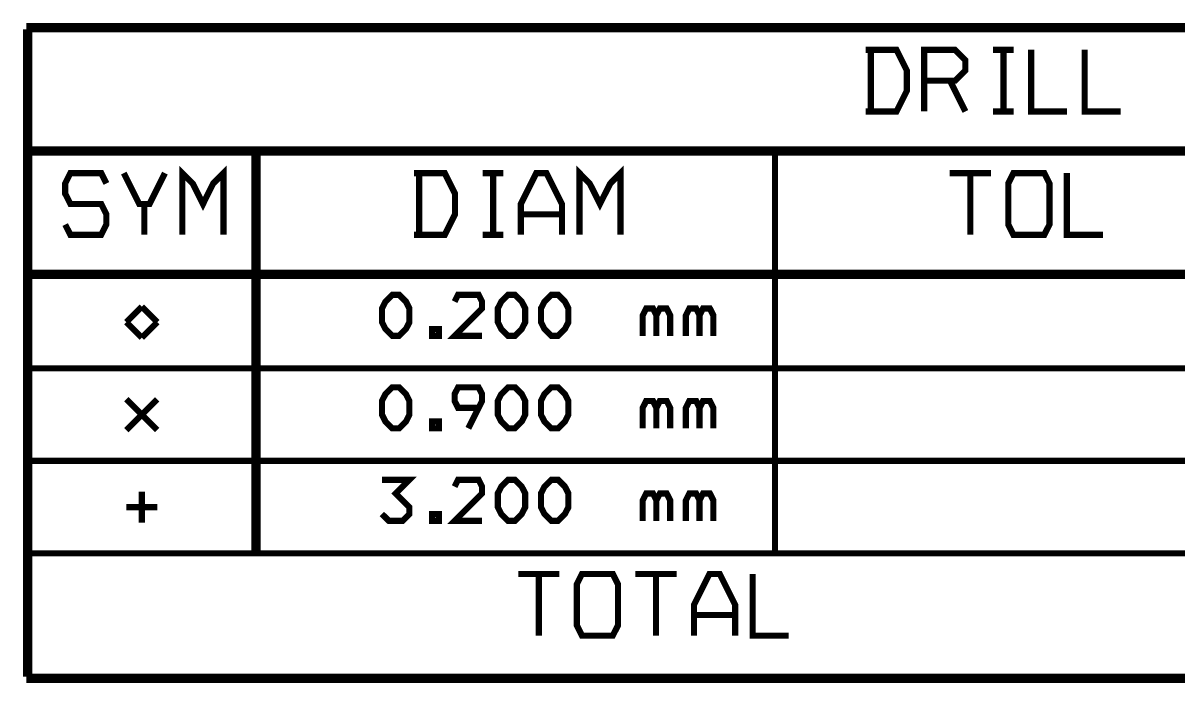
# Model space of a CAD drawing. Extents: x -3.4 to 91.7, y -66.9 to 11.1.
# Drawn here: x -3.43 to 44.13, y -66.93 to -39.75 of the extents above; entities that cross this region are included whole.
import ezdxf

# ---------------------------------------------------------------- set-up
doc = ezdxf.new("R2010")
doc.units = 0
doc.header["$MEASUREMENT"] = 0
doc.layers.add('22-304A-0_DRD', color=7, linetype='CONTINUOUS')

msp = doc.modelspace()

# ---------------------------------------------------------------- linework, layer by layer
at = {"layer": '22-304A-0_DRD', "const_width": 0.254}
for points in [[(91.567, -39.878), (-3.302, -39.878)], [(-3.302, -66.675), (-3.302, -40.005)], [(91.44, -40.005), (-3.175, -40.005)], [(-3.175, -66.675), (-3.175, -40.005)], [(31.27248, -43.39082), (32.54248, -43.39082), (32.96666, -42.545), (32.96666, -41.69918), (32.54248, -40.85082), (31.27248, -40.85082)], [(31.48584, -43.39082), (31.48584, -40.85082)], [(33.68548, -42.12082), (34.95548, -42.12082), (35.37966, -41.69918), (35.37966, -41.275), (34.95548, -40.85082), (33.68548, -40.85082), (33.68548, -43.39082)], [(37.36848, -40.85082), (36.52266, -40.85082)], [(36.94684, -43.39082), (36.94684, -40.85082)], [(39.57066, -43.39082), (38.08984, -43.39082), (38.08984, -40.85082)], [(41.77284, -43.39082), (40.28948, -43.39082), (40.28948, -40.85082)], [(34.74466, -42.12082), (35.37966, -43.39082)], [(37.36848, -43.39082), (36.52266, -43.39082)], [(91.44, -44.958), (-3.175, -44.958)], [(91.44, -45.085), (-3.175, -45.085)], [(6.096, -61.595), (6.096, -45.085)], [(6.223, -61.595), (6.223, -45.085)], [(27.53868, -61.595), (27.53868, -45.085)], [(4.826, -48.47082), (4.826, -45.93082), (4.40182, -46.355), (3.98018, -47.20082), (3.556, -46.355), (3.13182, -45.93082), (3.13182, -48.47082)], [(21.17598, -48.47082), (21.17598, -45.93082), (20.75434, -46.355), (20.33016, -47.20082), (19.90598, -46.355), (19.48434, -45.93082), (19.48434, -48.47082)], [(0, -46.355), (-0.21082, -45.93082), (-1.48082, -45.93082), (-1.69418, -46.355), (-1.69418, -46.77918), (-1.48082, -47.20082), (-0.21082, -47.20082), (0, -47.625), (0, -48.04918), (-0.21082, -48.47082), (-1.48082, -48.47082), (-1.69418, -48.04918)], [(2.413, -45.93082), (1.778, -47.20082), (1.35382, -47.20082), (0.71882, -45.93082)], [(12.66698, -48.47082), (13.93698, -48.47082), (14.36116, -47.625), (14.36116, -46.77918), (13.93698, -45.93082), (12.66698, -45.93082)], [(12.88034, -48.47082), (12.88034, -45.93082)], [(16.34998, -45.93082), (15.50416, -45.93082)], [(15.92834, -48.47082), (15.92834, -45.93082)], [(18.76298, -48.47082), (18.76298, -47.20082), (18.12798, -45.93082), (17.70634, -45.93082), (17.07134, -47.20082), (17.07134, -48.47082)], [(36.42868, -45.93082), (34.7345, -45.93082)], [(35.58032, -48.47082), (35.58032, -45.93082)], [(37.35832, -48.47082), (37.1475, -48.04918), (37.1475, -46.355), (37.35832, -45.93082), (38.62832, -45.93082), (38.84168, -46.355), (38.84168, -48.04918), (38.62832, -48.47082), (37.35832, -48.47082)], [(41.04132, -48.47082), (39.5605, -48.47082), (39.5605, -45.93082)], [(1.56718, -48.47082), (1.56718, -47.20082)], [(18.76298, -47.625), (17.07134, -47.625)], [(16.34998, -48.47082), (15.50416, -48.47082)], [(91.44, -50.038), (-3.175, -50.038)], [(91.44, -50.165), (-3.175, -50.165)], [(11.77544, -52.63388), (11.4935, -52.35194), (11.35126, -52.07), (11.35126, -51.50612), (11.4935, -51.22418), (11.77544, -50.94224), (12.05738, -50.94224), (12.33932, -51.22418), (12.48156, -51.50612), (12.48156, -52.07), (12.33932, -52.35194), (12.05738, -52.63388), (11.77544, -52.63388)], [(15.47368, -52.63388), (14.34338, -52.63388), (15.47368, -51.50612), (15.47368, -51.22418), (15.33144, -50.94224), (14.48562, -50.94224), (14.34338, -51.22418)], [(16.54556, -52.63388), (16.26362, -52.35194), (16.12138, -52.07), (16.12138, -51.50612), (16.26362, -51.22418), (16.54556, -50.94224), (16.8275, -50.94224), (17.10944, -51.22418), (17.25168, -51.50612), (17.25168, -52.07), (17.10944, -52.35194), (16.8275, -52.63388), (16.54556, -52.63388)], [(18.32356, -52.63388), (18.04162, -52.35194), (17.89938, -52.07), (17.89938, -51.50612), (18.04162, -51.22418), (18.32356, -50.94224), (18.6055, -50.94224), (18.88744, -51.22418), (19.02968, -51.50612), (19.02968, -52.07), (18.88744, -52.35194), (18.6055, -52.63388), (18.32356, -52.63388)], [(1.4605, -51.435), (0.8255, -52.07)], [(2.0955, -52.07), (1.4605, -51.435)], [(23.22068, -52.63388), (23.22068, -51.78806), (23.07844, -51.50612), (22.7965, -51.50612), (22.65426, -51.78806), (22.51456, -51.50612), (22.23262, -51.50612), (22.09038, -51.78806), (22.09038, -52.63388)], [(22.65426, -52.63388), (22.65426, -51.78806)], [(24.99868, -52.63388), (24.99868, -51.78806), (24.85644, -51.50612), (24.5745, -51.50612), (24.43226, -51.78806), (24.29256, -51.50612), (24.01062, -51.50612), (23.86838, -51.78806), (23.86838, -52.63388)], [(24.43226, -52.63388), (24.43226, -51.78806)], [(0.8255, -52.07), (1.4605, -52.705)], [(1.4605, -52.705), (2.0955, -52.07)], [(13.41374, -52.63388), (13.69568, -52.63388), (13.69568, -52.35194), (13.41374, -52.35194), (13.41374, -52.63388)], [(91.44, -53.975), (-3.175, -53.975)], [(11.77544, -56.44388), (11.4935, -56.16194), (11.35126, -55.88), (11.35126, -55.31612), (11.4935, -55.03418), (11.77544, -54.75224), (12.05738, -54.75224), (12.33932, -55.03418), (12.48156, -55.31612), (12.48156, -55.88), (12.33932, -56.16194), (12.05738, -56.44388), (11.77544, -56.44388)], [(15.33144, -55.59806), (14.48562, -55.59806), (14.34338, -55.31612), (14.34338, -55.03418), (14.48562, -54.75224), (15.33144, -54.75224), (15.47368, -55.03418), (15.47368, -55.31612), (14.90726, -56.44388)], [(16.54556, -56.44388), (16.26362, -56.16194), (16.12138, -55.88), (16.12138, -55.31612), (16.26362, -55.03418), (16.54556, -54.75224), (16.8275, -54.75224), (17.10944, -55.03418), (17.25168, -55.31612), (17.25168, -55.88), (17.10944, -56.16194), (16.8275, -56.44388), (16.54556, -56.44388)], [(18.32356, -56.44388), (18.04162, -56.16194), (17.89938, -55.88), (17.89938, -55.31612), (18.04162, -55.03418), (18.32356, -54.75224), (18.6055, -54.75224), (18.88744, -55.03418), (19.02968, -55.31612), (19.02968, -55.88), (18.88744, -56.16194), (18.6055, -56.44388), (18.32356, -56.44388)], [(2.0955, -55.245), (0.8255, -56.515)], [(2.0955, -56.515), (0.8255, -55.245)], [(23.22068, -56.44388), (23.22068, -55.59806), (23.07844, -55.31612), (22.7965, -55.31612), (22.65426, -55.59806), (22.51456, -55.31612), (22.23262, -55.31612), (22.09038, -55.59806), (22.09038, -56.44388)], [(22.65426, -56.44388), (22.65426, -55.59806)], [(24.99868, -56.44388), (24.99868, -55.59806), (24.85644, -55.31612), (24.5745, -55.31612), (24.43226, -55.59806), (24.29256, -55.31612), (24.01062, -55.31612), (23.86838, -55.59806), (23.86838, -56.44388)], [(24.43226, -56.44388), (24.43226, -55.59806)], [(13.41374, -56.44388), (13.69568, -56.44388), (13.69568, -56.16194), (13.41374, -56.16194), (13.41374, -56.44388)], [(91.44, -57.785), (-3.175, -57.785)], [(11.35126, -59.97194), (11.63574, -60.25388), (12.19962, -60.25388), (12.48156, -59.97194), (12.48156, -59.69), (11.91768, -59.12612), (12.48156, -58.56224), (11.35126, -58.56224)], [(15.47368, -60.25388), (14.34338, -60.25388), (15.47368, -59.12612), (15.47368, -58.84418), (15.33144, -58.56224), (14.48562, -58.56224), (14.34338, -58.84418)], [(16.54556, -60.25388), (16.26362, -59.97194), (16.12138, -59.69), (16.12138, -59.12612), (16.26362, -58.84418), (16.54556, -58.56224), (16.8275, -58.56224), (17.10944, -58.84418), (17.25168, -59.12612), (17.25168, -59.69), (17.10944, -59.97194), (16.8275, -60.25388), (16.54556, -60.25388)], [(18.32356, -60.25388), (18.04162, -59.97194), (17.89938, -59.69), (17.89938, -59.12612), (18.04162, -58.84418), (18.32356, -58.56224), (18.6055, -58.56224), (18.88744, -58.84418), (19.02968, -59.12612), (19.02968, -59.69), (18.88744, -59.97194), (18.6055, -60.25388), (18.32356, -60.25388)], [(1.4605, -59.055), (1.4605, -60.325)], [(23.22068, -60.25388), (23.22068, -59.40806), (23.07844, -59.12612), (22.7965, -59.12612), (22.65426, -59.40806), (22.51456, -59.12612), (22.23262, -59.12612), (22.09038, -59.40806), (22.09038, -60.25388)], [(22.65426, -60.25388), (22.65426, -59.40806)], [(24.99868, -60.25388), (24.99868, -59.40806), (24.85644, -59.12612), (24.5745, -59.12612), (24.43226, -59.40806), (24.29256, -59.12612), (24.01062, -59.12612), (23.86838, -59.40806), (23.86838, -60.25388)], [(24.43226, -60.25388), (24.43226, -59.40806)], [(2.0955, -59.69), (0.8255, -59.69)], [(13.41374, -60.25388), (13.69568, -60.25388), (13.69568, -59.97194), (13.41374, -59.97194), (13.41374, -60.25388)], [(91.44, -61.595), (-3.175, -61.595)], [(18.65884, -62.44082), (16.96466, -62.44082)], [(17.81048, -64.98082), (17.81048, -62.44082)], [(19.58848, -64.98082), (19.37766, -64.55918), (19.37766, -62.865), (19.58848, -62.44082), (20.85848, -62.44082), (21.07184, -62.865), (21.07184, -64.55918), (20.85848, -64.98082), (19.58848, -64.98082)], [(23.48484, -62.44082), (21.79066, -62.44082)], [(22.63648, -64.98082), (22.63648, -62.44082)], [(25.89784, -64.98082), (25.89784, -63.71082), (25.26284, -62.44082), (24.83866, -62.44082), (24.20366, -63.71082), (24.20366, -64.98082)], [(28.09748, -64.98082), (26.61666, -64.98082), (26.61666, -62.44082)], [(25.89784, -64.135), (24.20366, -64.135)], [(91.44, -66.675), (-3.175, -66.675)], [(91.567, -66.802), (-3.302, -66.802)]]:
    msp.add_lwpolyline(points, dxfattribs=at)

doc.saveas('drawing.dxf')
